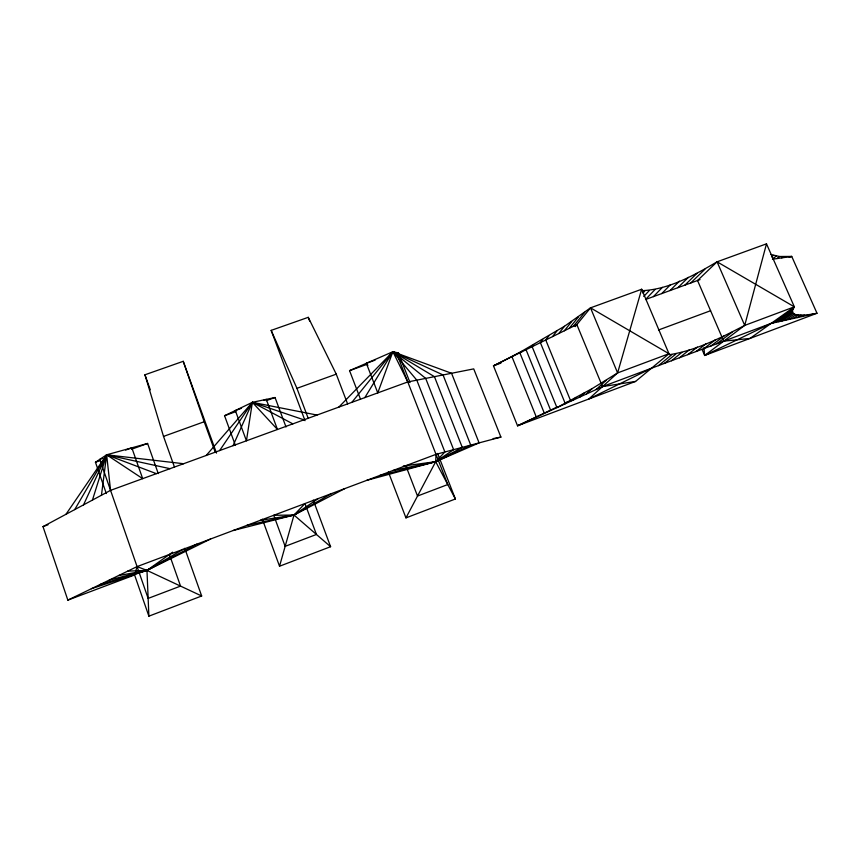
<?xml version="1.0" encoding="UTF-8"?>
<svg xmlns="http://www.w3.org/2000/svg" width="860" height="860" viewBox="0 0 860 860"><rect width="100%" height="100%" fill="white"/><g stroke="black" fill="none" stroke-linecap="round" stroke-linejoin="round"><path stroke-width="1.29" d="M770.925 254.506L779.472 256.495L791.737 256.43L817 313.255A335.529 29.605 -24 0 1 804.24 315.093L795.887 314.749L793.017 313.223L792.458 310.6L794.361 306.848L766.496 243.831L717.068 261.816C694.278 275.232 668.929 289.433 642.162 290.68L641.657 289.25L590.519 307.848L564.482 326.262L522.525 350.783A286.412 49.837 -20.9 0 1 493.468 365.822L517.537 425.797L635.572 381.431L668.972 353.718L641.657 289.25L617.609 372.917L588.799 399.008L651.461 368.252M435.998 454.349L137.084 566.6L134.59 574.985L67.843 600.119L43 526.621L110.564 490.361L407.78 381.947L473.72 368.886L500.907 437.084L435.998 454.349L435.697 461.691L405.952 517.892L388.354 471.936M101.448 495.252L106.64 454.811L147.597 443.459L158.272 473.591M702.018 349.3L704.652 355.47L744.717 325.402L766.496 243.831M313.255 500.133L330.595 546.702L279.532 566.224L294.002 515.043L304.967 503.551L316.437 534.458L285.144 546.347L273.749 515.28L294.002 515.043L344.742 488.62M92.439 500.09L106.64 454.811L183.599 463.723M233.049 445.684L252.367 402.329L275.039 397.513L286.014 426.979M83.517 504.874L106.64 454.811L170.011 468.678M74.702 509.604L106.64 454.811L156.369 473.656M364.833 397.61L392.88 351.719L398.459 353.008L410.005 382.592M219.623 450.575L252.367 402.329L317.028 415.058M65.973 514.291L106.64 454.811L142.685 478.644L131.827 447.834L125.657 450.06M521.794 351.815L522.525 350.783M533.619 344.677L532.146 346.698L556.936 407.618L592.024 388.688L617.609 372.917L668.972 353.718L669.295 354.696C695.944 350.59 720.927 337.754 744.717 325.402L794.361 306.848L717.068 261.816L697.546 280.5L723.722 341.162L750.006 338.431L794.361 306.848M542.725 339.485L540.381 342.624L565.332 403.748L567.127 402.007M548.809 335.938L545.745 339.969L570.803 401.222M552.582 336.593L556.839 331.068M558.796 333.519L564.482 326.262M564.353 330.777L571.696 321.522M569.234 328.359L578.457 316.867M351.848 402.351L392.88 351.719L451.554 373.272L479.095 442.889L435.697 461.691L366.672 480.385M573.394 326.305L584.736 312.309M575.189 326.628L590.519 307.848L668.972 353.718M206.153 455.499L252.367 402.329L303.881 419.841M642.968 293.056L644.699 291.196M643.764 296.442L649.085 290.787M655.073 289.487L645.527 299.506L700.04 279.597M653.428 296.614L662.372 287.38M338.829 407.102L392.88 351.719L443.061 374.96L470.732 445.114L435.697 461.691L379.765 475.472M661.749 293.583L670.617 284.563M670.047 290.551L679.4 281.166M677.895 287.681L688.312 277.371M684.893 285.122L696.944 273.351M690.688 283.004L704.867 269.287M573.039 400.19L575.899 397.46M580.005 396.976L584.209 393.02M586.197 394.116L592.024 388.688M596.109 389.548L606.031 380.464M771.603 256.882L773.344 255.399M776.193 256.065L772.463 259.225L791.737 256.43L789.211 257.355M777.01 258.57L779.472 256.495M781.74 257.882L783.17 256.688M658.48 365.618L671.671 354.793M664.382 363.404L675.928 354.008M671.477 360.748L681.851 352.406M679.421 357.771L689.118 350.052M687.763 354.642L697.363 347.096M696.095 351.514L706.211 343.656M703.985 348.558L715.23 339.915M711.016 345.924L724.002 336.023M716.832 343.753L732.096 332.186M172.634 552.174L146.974 570.395L91.375 588.724M773.312 322.909L793.092 308.869M775.838 322.349L792.458 310.6M778.708 321.715L792.436 312.051M781.901 321.017L793.017 313.223M785.395 320.242L794.167 314.126M789.179 319.404L795.887 314.749M793.242 318.512L798.155 315.115M797.553 317.555L800.939 315.233M802.1 316.544L804.24 315.093M318.275 498.563L294.002 515.043L233.243 530.491M106.317 493.554L95.449 462.261L106.64 454.811L110.564 490.361M183.158 549.293L146.974 570.395L100.319 584.391M331.53 493.575L294.002 515.043L246.788 525.406M196.886 544.144L146.974 570.395L109.36 580.016M210.56 539.005L146.974 570.395L118.508 575.598M557.925 406.64L517.537 425.797L602.505 386.602L771.119 323.392L817 313.255L704.652 355.47L703.91 347.601M67.843 600.119L137.084 566.6L146.974 570.395L201.67 595.991L148.887 616.168L134.59 574.985M704.652 355.47L771.119 323.392M235.414 445.448L224.557 415.713L252.367 402.329L292.851 423.873M360.512 399.233L349.558 370.638L392.88 351.719L434.44 376.669L462.25 447.372L435.697 461.691L392.816 470.57M405.952 517.892L455.392 498.993L437.622 453.435M658.47 330.004L710.586 310.718M500.939 363.081L493.468 365.822L576.845 324.596L602.505 386.602L635.572 381.431M43 526.621L48.009 524.783M95.449 462.261L100.416 460.476M131.462 449.285L147.597 443.459M224.557 415.713L235.909 411.617M266.202 400.695L275.039 397.513M349.558 370.638L367.113 364.307M395.955 353.911L398.459 353.008M102.243 458.498L99.781 459.38L148.146 598.409L180.535 586.101L169.399 554.463M163.518 436.407L204.196 421.744L183.234 361.308L144.942 374.788L163.518 436.407L174.451 467.055M241.52 408.296L235.328 410.532L246.433 440.804L252.367 402.329L277.468 429.484L266.288 399.373L263.816 400.265M336.26 374.154L308.245 317.329L271.158 330.38L296.937 388.322L336.26 374.154L347.601 403.899M403.297 466.023L435.697 461.691L453.628 449.662L425.689 378.4L392.88 351.719L377.766 392.891L366.36 363.307L375.089 360.157M493.145 438.6L500.907 437.084M260.29 520.332L294.002 515.043L330.595 546.702M127.742 571.126L146.974 570.395L148.887 616.168M407.522 467.679L405.823 465.679L417.519 496.037L447.77 484.546L396.31 352.514M366.36 363.307L367.908 365.36M455.392 498.993L435.697 461.691L444.889 451.984L416.81 380.163L392.88 351.719L407.78 381.947M717.068 261.816L744.717 325.402M590.519 307.848L617.609 372.917M526.051 349.708L550.733 410.478M519.848 352.783L544.412 413.402M511.937 356.685L536.35 417.111M308.245 317.329L309.664 321.06M296.937 388.322L308.181 418.283M271.158 330.38L305.031 420.68M262.332 519.15L279.532 566.224M183.234 361.308L216.516 453.102M204.196 421.744L215.226 452.188M144.942 374.788L150.285 389.784M184.75 548.282L201.67 595.991"/></g></svg>
